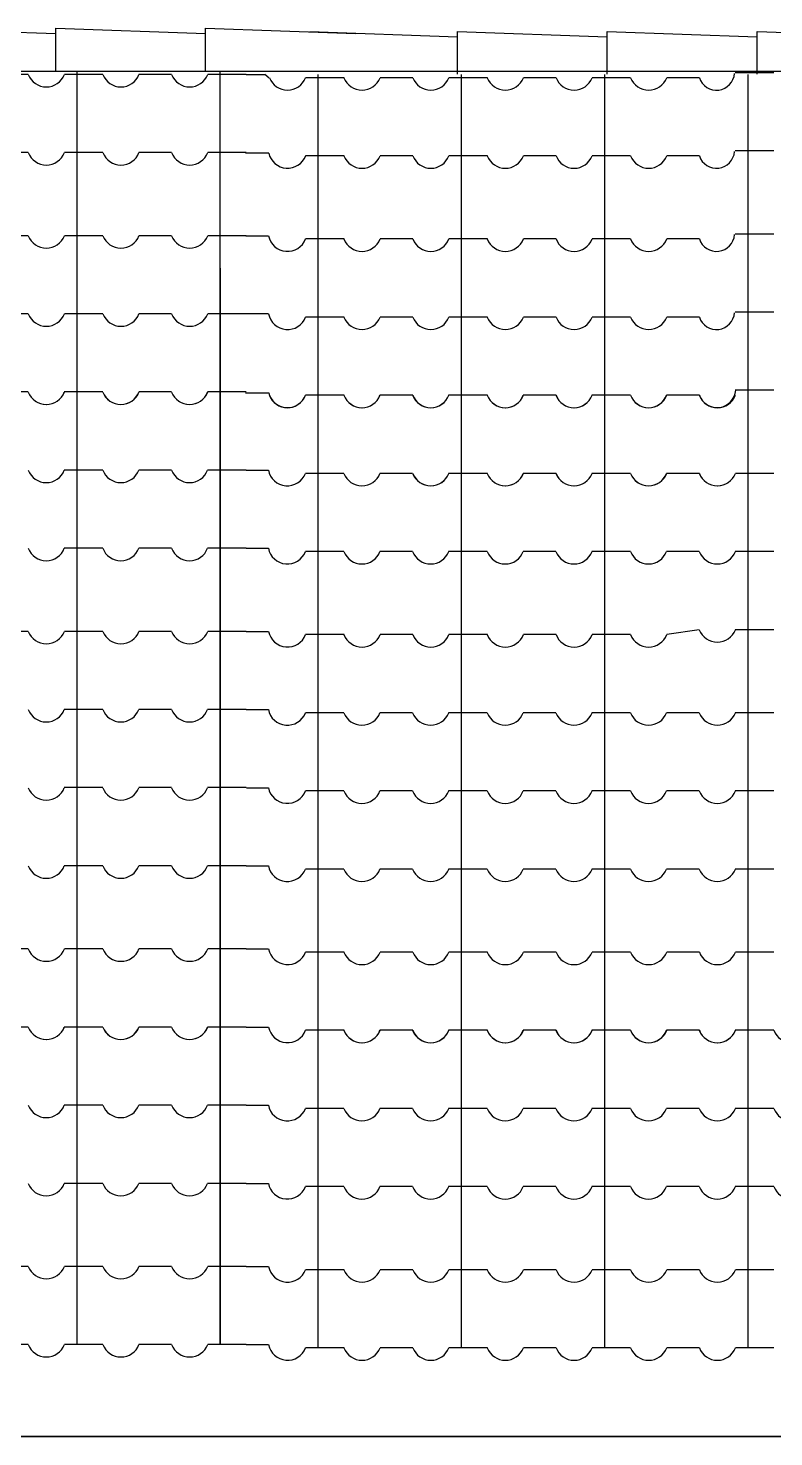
# Model space of a CAD drawing. Extents: x -36 to 60, y 199 to 483.
# Drawn here: x 0.156 to 1.301, y 213.041 to 215.205 of the extents above; entities that cross this region are included whole.
import ezdxf

# ---------------------------------------------------------------- set-up
doc = ezdxf.new("R2010")
doc.units = 0
doc.header["$LTSCALE"] = 20
for name, color, linetype in [('CORTE', 244, 'CONTINUOUS'), ('JANELA', 5, 'CONTINUOUS'), ('TELHADO', 20, 'CONTINUOUS'), ('VISTAL', 30, 'CONTINUOUS'), ('VISTAP', 244, 'CONTINUOUS')]:
    doc.layers.add(name, color=color, linetype=linetype)

msp = doc.modelspace()

# ---------------------------------------------------------------- linework, layer by layer
at = {"layer": 'CORTE', "color": 1, "linetype": 'CONTINUOUS'}
for p, q in [((0.1561, 215.1336), (0.106, 215.1336)), ((0.2308, 215.1336), (0.2115, 215.1336)), ((0.2306, 215.1387), (0.2306, 214.646)), ((0.2706, 215.1336), (0.2308, 215.1336)), ((0.3761, 215.1336), (0.326, 215.1336)), ((0.4508, 215.1336), (0.4315, 215.1336)), ((0.4906, 215.1336), (0.4508, 215.1336)), ((0.4906, 215.1336), (0.4508, 215.1336)), ((0.4906, 215.1336), (0.4508, 215.1336)), ((0.6009, 215.1286), (0.5816, 215.1286)), ((0.6008, 215.1337), (0.6008, 214.641)), ((0.6408, 215.1286), (0.6009, 215.1286)), ((0.7463, 215.1286), (0.6961, 215.1286)), ((0.8209, 215.1286), (0.8016, 215.1286)), ((0.8208, 215.1337), (0.8208, 214.401)), ((0.8608, 215.1286), (0.8209, 215.1286)), ((0.9663, 215.1286), (0.9161, 215.1286)), ((1.0409, 215.1286), (1.0216, 215.1286)), ((1.0408, 215.1337), (1.0408, 214.401)), ((1.0808, 215.1286), (1.0409, 215.1286)), ((1.1863, 215.1286), (1.1361, 215.1286)), ((1.2608, 215.1362), (1.2414, 215.1362)), ((1.3006, 215.1362), (1.2608, 215.1362)), ((1.2608, 215.1337), (1.2608, 214.401)), ((0.1561, 215.0136), (0.106, 215.0136)), ((0.2308, 215.0136), (0.2115, 215.0136)), ((0.2706, 215.0136), (0.2308, 215.0136)), ((0.3761, 215.0136), (0.326, 215.0136)), ((0.4508, 215.0136), (0.4315, 215.0136)), ((0.4906, 215.0136), (0.4508, 215.0136)), ((0.4906, 215.0136), (0.4508, 215.0136)), ((0.4906, 215.0136), (0.4508, 215.0136)), ((0.6009, 215.0086), (0.5816, 215.0086)), ((0.6408, 215.0086), (0.6009, 215.0086)), ((0.7463, 215.0086), (0.6961, 215.0086)), ((0.8209, 215.0086), (0.8016, 215.0086)), ((0.8608, 215.0086), (0.8209, 215.0086)), ((0.9663, 215.0086), (0.9161, 215.0086)), ((1.0409, 215.0086), (1.0216, 215.0086)), ((1.0808, 215.0086), (1.0409, 215.0086)), ((1.1863, 215.0086), (1.1361, 215.0086)), ((1.2608, 215.0162), (1.2414, 215.0162)), ((1.3006, 215.0162), (1.2608, 215.0162)), ((0.1561, 214.886), (0.106, 214.886)), ((0.2308, 214.886), (0.2115, 214.886)), ((0.2706, 214.886), (0.2308, 214.886)), ((0.3761, 214.886), (0.326, 214.886)), ((0.4508, 214.886), (0.4315, 214.886)), ((0.4906, 214.886), (0.4508, 214.886)), ((0.4906, 214.886), (0.4508, 214.886)), ((0.4906, 214.886), (0.4508, 214.886)), ((0.6009, 214.881), (0.5816, 214.881)), ((0.6408, 214.881), (0.6009, 214.881)), ((0.7463, 214.881), (0.6961, 214.881)), ((0.8209, 214.881), (0.8016, 214.881)), ((0.8608, 214.881), (0.8209, 214.881)), ((0.9663, 214.881), (0.9161, 214.881)), ((1.0409, 214.881), (1.0216, 214.881)), ((1.0808, 214.881), (1.0409, 214.881)), ((1.1863, 214.881), (1.1361, 214.881)), ((1.2608, 214.8886), (1.2414, 214.8886)), ((1.3006, 214.8886), (1.2608, 214.8886)), ((0.4506, 214.8359), (0.4506, 214.646)), ((1.0408, 214.8309), (1.0408, 214.401)), ((0.1561, 214.766), (0.106, 214.766)), ((0.2308, 214.766), (0.2115, 214.766)), ((0.2706, 214.766), (0.2308, 214.766)), ((0.3761, 214.766), (0.326, 214.766)), ((0.4508, 214.766), (0.4315, 214.766)), ((0.4906, 214.766), (0.4508, 214.766)), ((0.4906, 214.766), (0.4508, 214.766)), ((0.5248, 214.766), (0.4508, 214.766)), ((0.6009, 214.761), (0.5816, 214.761)), ((0.6408, 214.761), (0.6009, 214.761)), ((0.7463, 214.761), (0.6961, 214.761)), ((0.8209, 214.761), (0.8016, 214.761)), ((0.8608, 214.761), (0.8209, 214.761)), ((0.9663, 214.761), (0.9161, 214.761)), ((1.0409, 214.761), (1.0216, 214.761)), ((1.0808, 214.761), (1.0409, 214.761)), ((1.1863, 214.761), (1.1361, 214.761)), ((1.2608, 214.7686), (1.2414, 214.7686)), ((1.3006, 214.7686), (1.2608, 214.7686)), ((0.1561, 214.646), (0.106, 214.646)), ((0.2306, 214.646), (0.2113, 214.646)), ((0.2308, 214.646), (0.2115, 214.646)), ((0.2704, 214.646), (0.2306, 214.646)), ((0.2306, 214.646), (0.2306, 214.1584)), ((0.2706, 214.646), (0.2308, 214.646)), ((0.3759, 214.646), (0.3258, 214.646)), ((0.3761, 214.646), (0.326, 214.646)), ((0.4506, 214.646), (0.4313, 214.646)), ((0.4508, 214.646), (0.4315, 214.646)), ((0.4904, 214.646), (0.4506, 214.646)), ((0.4906, 214.646), (0.4506, 214.646)), ((0.4904, 214.646), (0.4506, 214.646)), ((0.4904, 214.646), (0.4506, 214.646)), ((0.4506, 214.646), (0.4506, 214.286)), ((0.4506, 214.646), (0.4506, 214.1584)), ((0.4506, 214.646), (0.4506, 214.1584)), ((0.4506, 214.646), (0.4506, 214.1584)), ((0.4906, 214.646), (0.4508, 214.646)), ((0.4906, 214.646), (0.4508, 214.646)), ((0.6008, 214.641), (0.5814, 214.641)), ((0.6009, 214.641), (0.5816, 214.641)), ((0.6406, 214.641), (0.6008, 214.641)), ((0.6008, 214.641), (0.6008, 214.1534)), ((0.6408, 214.641), (0.6009, 214.641)), ((0.7461, 214.641), (0.6959, 214.641)), ((0.7463, 214.641), (0.6961, 214.641)), ((0.8208, 214.641), (0.8014, 214.641)), ((0.8209, 214.641), (0.8016, 214.641)), ((0.8606, 214.641), (0.8208, 214.641)), ((0.8208, 214.641), (0.8208, 214.1534)), ((0.8608, 214.641), (0.8209, 214.641)), ((0.9661, 214.641), (0.9159, 214.641)), ((0.9663, 214.641), (0.9161, 214.641)), ((1.0408, 214.641), (1.0214, 214.641)), ((1.0409, 214.641), (1.0216, 214.641)), ((1.0806, 214.641), (1.0408, 214.641)), ((1.0408, 214.641), (1.0408, 214.1534)), ((1.0808, 214.641), (1.0409, 214.641)), ((1.1861, 214.641), (1.1359, 214.641)), ((1.1863, 214.641), (1.1361, 214.641)), ((1.2608, 214.6486), (1.2414, 214.6486)), ((1.3006, 214.6486), (1.2608, 214.6486)), ((0.2306, 214.526), (0.2113, 214.526)), ((0.2704, 214.526), (0.2306, 214.526)), ((0.3759, 214.526), (0.3258, 214.526)), ((0.4506, 214.526), (0.4313, 214.526)), ((0.4904, 214.526), (0.4506, 214.526)), ((0.4904, 214.526), (0.4506, 214.526)), ((0.6008, 214.521), (0.5814, 214.521)), ((0.6406, 214.521), (0.6008, 214.521)), ((0.7461, 214.521), (0.6959, 214.521)), ((0.8208, 214.521), (0.8014, 214.521)), ((0.8209, 214.521), (0.8016, 214.521)), ((0.8606, 214.521), (0.8208, 214.521)), ((0.8608, 214.521), (0.8209, 214.521)), ((0.9661, 214.521), (0.9159, 214.521)), ((0.9663, 214.521), (0.9161, 214.521)), ((1.0408, 214.521), (1.0214, 214.521)), ((1.0409, 214.521), (1.0216, 214.521)), ((1.0409, 214.521), (1.0216, 214.521)), ((1.0806, 214.521), (1.0408, 214.521)), ((1.0808, 214.521), (1.0409, 214.521)), ((1.0808, 214.521), (1.0409, 214.521)), ((1.1861, 214.521), (1.1359, 214.521)), ((1.1863, 214.521), (1.1361, 214.521)), ((1.2609, 214.521), (1.2416, 214.521)), ((1.3008, 214.521), (1.2609, 214.521)), ((0.2306, 214.406), (0.2113, 214.406)), ((0.2704, 214.406), (0.2306, 214.406)), ((0.3759, 214.406), (0.3258, 214.406)), ((0.4506, 214.406), (0.4313, 214.406)), ((0.4904, 214.406), (0.4506, 214.406)), ((0.4904, 214.406), (0.4506, 214.406)), ((0.6008, 214.401), (0.5814, 214.401)), ((0.6406, 214.401), (0.6008, 214.401)), ((0.7461, 214.401), (0.6959, 214.401)), ((0.8208, 214.401), (0.8014, 214.401)), ((0.8208, 214.401), (0.8014, 214.401)), ((0.8208, 214.401), (0.8014, 214.401)), ((0.8606, 214.401), (0.8208, 214.401)), ((0.8606, 214.401), (0.8208, 214.401)), ((0.8606, 214.401), (0.8208, 214.401)), ((0.9661, 214.401), (0.9159, 214.401)), ((0.9661, 214.401), (0.9159, 214.401)), ((0.9661, 214.401), (0.9159, 214.401)), ((1.0408, 214.401), (1.0214, 214.401)), ((1.0408, 214.401), (1.0214, 214.401)), ((1.0408, 214.401), (1.0214, 214.401)), ((1.0408, 214.401), (1.0214, 214.401)), ((1.0408, 214.401), (1.0214, 214.401)), ((1.0806, 214.401), (1.0408, 214.401)), ((1.0806, 214.401), (1.0408, 214.401)), ((1.0806, 214.401), (1.0408, 214.401)), ((1.0806, 214.401), (1.0408, 214.401)), ((1.0806, 214.401), (1.0408, 214.401)), ((1.1861, 214.401), (1.1359, 214.401)), ((1.1861, 214.401), (1.1359, 214.401)), ((1.1861, 214.401), (1.1359, 214.401)), ((1.2608, 214.401), (1.2414, 214.401)), ((1.2608, 214.401), (1.2414, 214.401)), ((1.3006, 214.401), (1.2608, 214.401)), ((1.3006, 214.401), (1.2608, 214.401)), ((1.2608, 214.401), (1.2608, 213.6658)), ((0.8208, 214.3852), (0.8208, 213.6658)), ((1.0408, 214.3869), (1.0408, 213.6658)), ((0.1561, 214.2784), (0.106, 214.2784)), ((0.2308, 214.2784), (0.2115, 214.2784)), ((0.2306, 214.2838), (0.2306, 213.6707)), ((0.2706, 214.2784), (0.2308, 214.2784)), ((0.3761, 214.2784), (0.326, 214.2784)), ((0.4508, 214.2784), (0.4315, 214.2784)), ((0.4906, 214.2784), (0.4508, 214.2784)), ((0.4906, 214.2784), (0.4508, 214.2784)), ((0.6009, 214.2734), (0.5816, 214.2734)), ((0.6008, 214.2752), (0.6008, 213.6658)), ((0.6408, 214.2734), (0.6009, 214.2734)), ((0.7463, 214.2734), (0.6961, 214.2734)), ((0.8209, 214.2734), (0.8016, 214.2734)), ((0.8608, 214.2734), (0.8209, 214.2734)), ((0.9663, 214.2734), (0.9161, 214.2734)), ((1.0409, 214.2734), (1.0216, 214.2734)), ((1.0808, 214.2734), (1.0409, 214.2734)), ((1.2608, 214.281), (1.2414, 214.281)), ((1.3006, 214.281), (1.2608, 214.281)), ((0.2306, 214.1584), (0.2113, 214.1584)), ((0.2306, 214.1584), (0.2113, 214.1584)), ((0.2704, 214.1584), (0.2306, 214.1584)), ((0.2704, 214.1584), (0.2306, 214.1584)), ((0.3759, 214.1584), (0.3258, 214.1584)), ((0.3759, 214.1584), (0.3258, 214.1584)), ((0.4506, 214.1584), (0.4313, 214.1584)), ((0.4506, 214.1584), (0.4313, 214.1584)), ((0.4506, 214.1756), (0.4506, 213.6707)), ((0.4506, 214.1704), (0.4506, 213.7984)), ((0.4904, 214.1584), (0.4506, 214.1584)), ((0.4904, 214.1584), (0.4506, 214.1584)), ((0.4904, 214.1584), (0.4506, 214.1584)), ((0.4904, 214.1584), (0.4506, 214.1584)), ((0.4904, 214.1584), (0.4506, 214.1584)), ((0.4904, 214.1584), (0.4506, 214.1584)), ((0.4506, 214.1584), (0.4506, 213.6707)), ((0.6008, 214.1534), (0.5814, 214.1534)), ((0.6008, 214.1534), (0.5814, 214.1534)), ((0.6406, 214.1534), (0.6008, 214.1534)), ((0.6406, 214.1534), (0.6008, 214.1534)), ((0.7461, 214.1534), (0.6959, 214.1534)), ((0.7461, 214.1534), (0.6959, 214.1534)), ((0.8208, 214.1534), (0.8014, 214.1534)), ((0.8208, 214.1534), (0.8014, 214.1534)), ((0.8606, 214.1534), (0.8208, 214.1534)), ((0.8606, 214.1534), (0.8208, 214.1534)), ((0.9661, 214.1534), (0.9159, 214.1534)), ((0.9661, 214.1534), (0.9159, 214.1534)), ((1.0408, 214.1534), (1.0214, 214.1534)), ((1.0408, 214.1534), (1.0214, 214.1534)), ((1.0806, 214.1534), (1.0408, 214.1534)), ((1.0806, 214.1534), (1.0408, 214.1534)), ((1.1861, 214.1534), (1.1359, 214.1534)), ((1.1861, 214.1534), (1.1359, 214.1534)), ((1.2608, 214.1534), (1.2414, 214.1534)), ((1.2608, 214.1534), (1.2414, 214.1534)), ((1.3006, 214.1534), (1.2608, 214.1534)), ((1.3006, 214.1534), (1.2608, 214.1534)), ((0.2306, 214.0384), (0.2113, 214.0384)), ((0.2704, 214.0384), (0.2306, 214.0384)), ((0.3759, 214.0384), (0.3258, 214.0384)), ((0.4506, 214.0384), (0.4313, 214.0384)), ((0.4904, 214.0384), (0.4506, 214.0384)), ((0.4904, 214.0384), (0.4506, 214.0384)), ((0.4904, 214.0384), (0.4506, 214.0384)), ((0.6008, 214.0334), (0.5814, 214.0334)), ((0.6406, 214.0334), (0.6008, 214.0334)), ((0.7461, 214.0334), (0.6959, 214.0334)), ((0.8208, 214.0334), (0.8014, 214.0334)), ((0.8606, 214.0334), (0.8208, 214.0334)), ((0.9661, 214.0334), (0.9159, 214.0334)), ((1.0408, 214.0334), (1.0214, 214.0334)), ((1.0806, 214.0334), (1.0408, 214.0334)), ((1.1861, 214.0334), (1.1359, 214.0334)), ((1.2608, 214.0334), (1.2414, 214.0334)), ((1.3006, 214.0334), (1.2608, 214.0334)), ((0.2306, 213.9184), (0.2113, 213.9184)), ((0.2704, 213.9184), (0.2306, 213.9184)), ((0.3759, 213.9184), (0.3258, 213.9184)), ((0.4506, 213.9184), (0.4313, 213.9184)), ((0.4904, 213.9184), (0.4506, 213.9184)), ((0.4904, 213.9184), (0.4506, 213.9184)), ((0.4904, 213.9184), (0.4506, 213.9184)), ((0.6008, 213.9134), (0.5814, 213.9134)), ((0.6406, 213.9134), (0.6008, 213.9134)), ((0.7461, 213.9134), (0.6959, 213.9134)), ((0.8208, 213.9134), (0.8014, 213.9134)), ((0.8606, 213.9134), (0.8208, 213.9134)), ((0.9661, 213.9134), (0.9159, 213.9134)), ((1.0408, 213.9134), (1.0214, 213.9134)), ((1.0806, 213.9134), (1.0408, 213.9134)), ((1.1861, 213.9134), (1.1359, 213.9134)), ((1.2608, 213.9134), (1.2414, 213.9134)), ((1.3006, 213.9134), (1.2608, 213.9134)), ((0.1561, 213.7907), (0.106, 213.7907)), ((0.2308, 213.7907), (0.2115, 213.7907)), ((0.2706, 213.7907), (0.2308, 213.7907)), ((0.3761, 213.7907), (0.326, 213.7907)), ((0.4508, 213.7907), (0.4315, 213.7907)), ((0.4906, 213.7907), (0.4508, 213.7907)), ((0.4906, 213.7907), (0.4508, 213.7907)), ((0.4906, 213.7907), (0.4508, 213.7907)), ((0.6009, 213.7858), (0.5816, 213.7858)), ((0.6408, 213.7858), (0.6009, 213.7858)), ((0.7463, 213.7858), (0.6961, 213.7858)), ((0.8209, 213.7858), (0.8016, 213.7858)), ((0.8608, 213.7858), (0.8209, 213.7858)), ((0.9663, 213.7858), (0.9161, 213.7858)), ((1.0409, 213.7858), (1.0216, 213.7858)), ((1.0808, 213.7858), (1.0409, 213.7858)), ((1.1863, 213.7858), (1.1361, 213.7858)), ((1.2609, 213.7858), (1.2416, 213.7858)), ((1.3008, 213.7858), (1.2609, 213.7858)), ((0.1561, 213.6707), (0.106, 213.6707)), ((0.2306, 213.6707), (0.2113, 213.6707)), ((0.2308, 213.6707), (0.2115, 213.6707)), ((0.2704, 213.6707), (0.2306, 213.6707)), ((0.2306, 213.6707), (0.2306, 213.1831)), ((0.2706, 213.6707), (0.2308, 213.6707)), ((0.3759, 213.6707), (0.3258, 213.6707)), ((0.3761, 213.6707), (0.326, 213.6707)), ((0.4506, 213.6707), (0.4313, 213.6707)), ((0.4508, 213.6707), (0.4315, 213.6707)), ((0.4904, 213.6707), (0.4506, 213.6707)), ((0.4904, 213.6707), (0.4506, 213.6707)), ((0.4906, 213.6707), (0.4506, 213.6707)), ((0.4904, 213.6707), (0.4506, 213.6707)), ((0.4506, 213.6707), (0.4506, 213.3107)), ((0.4506, 213.6707), (0.4506, 213.1831)), ((0.4506, 213.6707), (0.4506, 213.1831)), ((0.4506, 213.6707), (0.4506, 213.1831)), ((0.4906, 213.6707), (0.4508, 213.6707)), ((0.4906, 213.6707), (0.4508, 213.6707)), ((0.6008, 213.6658), (0.5814, 213.6658)), ((0.6009, 213.6658), (0.5816, 213.6658)), ((0.6406, 213.6658), (0.6008, 213.6658)), ((0.6008, 213.6658), (0.6008, 213.1781)), ((0.6408, 213.6658), (0.6009, 213.6658)), ((0.7461, 213.6658), (0.6959, 213.6658)), ((0.7463, 213.6658), (0.6961, 213.6658)), ((0.8208, 213.6658), (0.8014, 213.6658)), ((0.8209, 213.6658), (0.8016, 213.6658)), ((0.8606, 213.6658), (0.8208, 213.6658)), ((0.8208, 213.6658), (0.8208, 213.1781)), ((0.8608, 213.6658), (0.8209, 213.6658)), ((0.9661, 213.6658), (0.9159, 213.6658)), ((0.9663, 213.6658), (0.9161, 213.6658)), ((1.0408, 213.6658), (1.0214, 213.6658)), ((1.0409, 213.6658), (1.0216, 213.6658)), ((1.0806, 213.6658), (1.0408, 213.6658)), ((1.0408, 213.6658), (1.0408, 213.1781)), ((1.0808, 213.6658), (1.0409, 213.6658)), ((1.1861, 213.6658), (1.1359, 213.6658)), ((1.1863, 213.6658), (1.1361, 213.6658)), ((1.2608, 213.6658), (1.2414, 213.6658)), ((1.2609, 213.6658), (1.2416, 213.6658)), ((1.3006, 213.6658), (1.2608, 213.6658)), ((1.2608, 213.6658), (1.2608, 213.1781)), ((1.3008, 213.6658), (1.2609, 213.6658)), ((0.2306, 213.5507), (0.2113, 213.5507)), ((0.2704, 213.5507), (0.2306, 213.5507)), ((0.3759, 213.5507), (0.3258, 213.5507)), ((0.4506, 213.5507), (0.4313, 213.5507)), ((0.4904, 213.5507), (0.4506, 213.5507)), ((0.4904, 213.5507), (0.4506, 213.5507)), ((0.6008, 213.5458), (0.5814, 213.5458)), ((0.6406, 213.5458), (0.6008, 213.5458)), ((0.7461, 213.5458), (0.6959, 213.5458)), ((0.8208, 213.5458), (0.8014, 213.5458)), ((0.8606, 213.5458), (0.8208, 213.5458)), ((0.9661, 213.5458), (0.9159, 213.5458)), ((1.0408, 213.5458), (1.0214, 213.5458)), ((1.0806, 213.5458), (1.0408, 213.5458)), ((1.1861, 213.5458), (1.1359, 213.5458)), ((1.2608, 213.5458), (1.2414, 213.5458)), ((1.3006, 213.5458), (1.2608, 213.5458)), ((0.2306, 213.4307), (0.2113, 213.4307)), ((0.2704, 213.4307), (0.2306, 213.4307)), ((0.3759, 213.4307), (0.3258, 213.4307)), ((0.4506, 213.4307), (0.4313, 213.4307)), ((0.4904, 213.4307), (0.4506, 213.4307)), ((0.4904, 213.4307), (0.4506, 213.4307)), ((0.6008, 213.4258), (0.5814, 213.4258)), ((0.6406, 213.4258), (0.6008, 213.4258)), ((0.7461, 213.4258), (0.6959, 213.4258)), ((0.8208, 213.4258), (0.8014, 213.4258)), ((0.8606, 213.4258), (0.8208, 213.4258)), ((0.9661, 213.4258), (0.9159, 213.4258)), ((1.0408, 213.4258), (1.0214, 213.4258)), ((1.0806, 213.4258), (1.0408, 213.4258)), ((1.1861, 213.4258), (1.1359, 213.4258)), ((1.2608, 213.4258), (1.2414, 213.4258)), ((1.3006, 213.4258), (1.2608, 213.4258)), ((0.1561, 213.3031), (0.106, 213.3031)), ((0.2308, 213.3031), (0.2115, 213.3031)), ((0.2706, 213.3031), (0.2308, 213.3031)), ((0.3761, 213.3031), (0.326, 213.3031)), ((0.4508, 213.3031), (0.4315, 213.3031)), ((0.4906, 213.3031), (0.4508, 213.3031)), ((0.4906, 213.3031), (0.4508, 213.3031)), ((0.6009, 213.2981), (0.5816, 213.2981)), ((0.6408, 213.2981), (0.6009, 213.2981)), ((0.7463, 213.2981), (0.6961, 213.2981)), ((0.8209, 213.2981), (0.8016, 213.2981)), ((0.8608, 213.2981), (0.8209, 213.2981)), ((0.9663, 213.2981), (0.9161, 213.2981)), ((1.0409, 213.2981), (1.0216, 213.2981)), ((1.0808, 213.2981), (1.0409, 213.2981)), ((1.1863, 213.2981), (1.1361, 213.2981)), ((1.2609, 213.2981), (1.2416, 213.2981)), ((1.3008, 213.2981), (1.2609, 213.2981)), ((0.1561, 213.1831), (0.106, 213.1831)), ((0.2308, 213.1831), (0.2115, 213.1831)), ((0.2706, 213.1831), (0.2308, 213.1831)), ((0.3761, 213.1831), (0.326, 213.1831)), ((0.4508, 213.1831), (0.4315, 213.1831)), ((0.4906, 213.1831), (0.4506, 213.1831)), ((0.4906, 213.1831), (0.4508, 213.1831)), ((0.6009, 213.1781), (0.5816, 213.1781)), ((0.6408, 213.1781), (0.6009, 213.1781)), ((0.7463, 213.1781), (0.6961, 213.1781)), ((0.8209, 213.1781), (0.8016, 213.1781)), ((0.8608, 213.1781), (0.8209, 213.1781)), ((0.9663, 213.1781), (0.9161, 213.1781)), ((1.0409, 213.1781), (1.0216, 213.1781)), ((1.0808, 213.1781), (1.0409, 213.1781)), ((1.1863, 213.1781), (1.1361, 213.1781)), ((1.2611, 213.1781), (1.2418, 213.1781)), ((1.3008, 213.1781), (1.2609, 213.1781))]:
    msp.add_line(p, q, dxfattribs=at)
for centre, radius, start, end in [((0.1838, 215.1442), 0.0297, 201.0517, 338.9483), ((0.2983, 215.1442), 0.0297, 201.0517, 338.9483), ((0.4038, 215.1442), 0.0297, 201.0517, 338.9483), ((0.554, 215.1393), 0.0297, 201.0517, 338.9483), ((0.6684, 215.1393), 0.0297, 201.0517, 338.9483), ((0.774, 215.1393), 0.0297, 201.0517, 338.9483), ((0.8884, 215.1393), 0.0297, 201.0517, 338.9483), ((0.994, 215.1393), 0.0297, 201.0517, 338.9483), ((1.1084, 215.1393), 0.0297, 201.0517, 338.9483), ((1.2126, 215.1372), 0.0277, 198.1442, 355.9472), ((0.1838, 215.0242), 0.0297, 201.0517, 338.9483), ((0.2983, 215.0242), 0.0297, 201.0517, 338.9483), ((0.4038, 215.0242), 0.0297, 201.0517, 338.9483), ((0.5542, 215.0193), 0.0297, 192.3905, 338.9483), ((0.6684, 215.0193), 0.0297, 201.0517, 338.9483), ((0.774, 215.0193), 0.0297, 201.0517, 338.9483), ((0.8884, 215.0193), 0.0297, 201.0517, 338.9483), ((0.994, 215.0193), 0.0297, 201.0517, 338.9483), ((1.1084, 215.0193), 0.0297, 201.0517, 338.9483), ((1.2126, 215.0172), 0.0277, 198.1442, 355.9472), ((0.1838, 214.8966), 0.0297, 201.0517, 338.9483), ((0.2983, 214.8966), 0.0297, 201.0517, 338.9483), ((0.4038, 214.8966), 0.0297, 201.0517, 338.9483), ((0.554, 214.8916), 0.0297, 191.3918, 338.9483), ((0.6684, 214.8916), 0.0297, 201.0517, 338.9483), ((0.774, 214.8916), 0.0297, 201.0517, 338.9483), ((0.8884, 214.8916), 0.0297, 201.0517, 338.9483), ((0.994, 214.8916), 0.0297, 201.0517, 338.9483), ((1.1084, 214.8916), 0.0297, 201.0517, 338.9483), ((1.2126, 214.8896), 0.0277, 198.1442, 355.9472), ((0.1838, 214.7766), 0.0297, 201.0517, 338.9483), ((0.2983, 214.7766), 0.0297, 201.0517, 338.9483), ((0.4038, 214.7766), 0.0297, 201.0517, 338.9483), ((0.554, 214.7716), 0.0297, 191.0299, 338.9483), ((0.6684, 214.7716), 0.0297, 201.0517, 338.9483), ((0.774, 214.7716), 0.0297, 201.0517, 338.9483), ((0.8884, 214.7716), 0.0297, 201.0517, 338.9483), ((0.994, 214.7716), 0.0297, 201.0517, 338.9483), ((1.1084, 214.7716), 0.0297, 201.0517, 338.9483), ((1.2126, 214.7696), 0.0277, 198.1442, 355.9472), ((0.1836, 214.6566), 0.0297, 201.0517, 338.9483), ((0.1838, 214.6566), 0.0297, 201.0517, 338.9483), ((0.2981, 214.6566), 0.0297, 201.0517, 338.9483), ((0.2983, 214.6566), 0.0297, 201.0517, 338.9483), ((0.4036, 214.6566), 0.0297, 201.0517, 338.9483), ((0.4038, 214.6566), 0.0297, 201.0517, 338.9483), ((0.554, 214.6516), 0.0297, 193.4006, 338.9483), ((0.5538, 214.6516), 0.0297, 201.0517, 338.9483), ((0.6682, 214.6516), 0.0297, 201.0517, 338.9483), ((0.6684, 214.6516), 0.0297, 201.0517, 338.9483), ((0.7738, 214.6516), 0.0297, 201.0517, 338.9483), ((0.774, 214.6516), 0.0297, 201.0517, 338.9483), ((0.8882, 214.6516), 0.0297, 201.0517, 338.9483), ((0.8884, 214.6516), 0.0297, 201.0517, 338.9483), ((0.9938, 214.6516), 0.0297, 201.0517, 338.9483), ((0.994, 214.6516), 0.0297, 201.0517, 338.9483), ((1.1082, 214.6516), 0.0297, 201.0517, 338.9483), ((1.1084, 214.6516), 0.0297, 201.0517, 338.9483), ((1.2133, 214.6509), 0.0289, 200.0673, 355.3256), ((1.214, 214.6516), 0.0297, 201.0517, 338.9483), ((0.1836, 214.5366), 0.0297, 201.0517, 338.9483), ((0.2981, 214.5366), 0.0297, 201.0517, 338.9483), ((0.4036, 214.5366), 0.0297, 201.0517, 338.9483), ((0.5538, 214.5316), 0.0297, 191.0299, 338.9483), ((0.6682, 214.5316), 0.0297, 201.0517, 338.9483), ((0.7738, 214.5316), 0.0297, 201.0517, 338.9483), ((0.774, 214.5316), 0.0297, 201.0517, 338.9483), ((0.8882, 214.5316), 0.0297, 201.0517, 338.9483), ((0.8884, 214.5316), 0.0297, 201.0517, 338.9483), ((0.9938, 214.5316), 0.0297, 201.0517, 338.9483), ((0.994, 214.5316), 0.0297, 201.0517, 338.9483), ((0.994, 214.5316), 0.0297, 201.0517, 338.9483), ((1.1082, 214.5316), 0.0297, 201.0517, 338.9483), ((1.1084, 214.5316), 0.0297, 201.0517, 338.9483), ((1.2138, 214.5316), 0.0297, 201.0517, 338.9483), ((1.214, 214.5316), 0.0297, 201.0517, 338.9483), ((0.1836, 214.4166), 0.0297, 201.0517, 338.9483), ((0.2981, 214.4166), 0.0297, 201.0517, 338.9483), ((0.4036, 214.4166), 0.0297, 201.0517, 338.9483), ((0.5538, 214.4116), 0.0297, 191.0299, 338.9483), ((0.6682, 214.4116), 0.0297, 201.0517, 338.9483), ((0.7738, 214.4116), 0.0297, 201.0517, 338.9483), ((0.7738, 214.4116), 0.0297, 201.0517, 338.9483), ((0.7738, 214.4116), 0.0297, 201.0517, 338.9483), ((0.8882, 214.4116), 0.0297, 201.0517, 338.9483), ((0.8882, 214.4116), 0.0297, 201.0517, 338.9483), ((0.8882, 214.4116), 0.0297, 201.0517, 338.9483), ((0.9938, 214.4116), 0.0297, 201.0517, 338.9483), ((0.9938, 214.4116), 0.0297, 201.0517, 338.9483), ((0.9938, 214.4116), 0.0297, 201.0517, 338.9483), ((0.9938, 214.4116), 0.0297, 201.0517, 338.9483), ((0.9938, 214.4116), 0.0297, 201.0517, 338.9483), ((1.1082, 214.4116), 0.0297, 201.0517, 338.9483), ((1.1082, 214.4116), 0.0297, 201.0517, 338.9483), ((1.1082, 214.4116), 0.0297, 201.0517, 338.9483), ((1.2138, 214.4116), 0.0297, 201.0517, 338.9483), ((1.2138, 214.4116), 0.0297, 201.0517, 338.9483), ((1.2138, 214.4116), 0.0297, 201.0517, 338.9483), ((0.1838, 214.289), 0.0297, 201.0517, 338.9483), ((0.2983, 214.289), 0.0297, 201.0517, 338.9483), ((0.4038, 214.289), 0.0297, 201.0517, 338.9483), ((0.554, 214.284), 0.0297, 191.0299, 338.9483), ((0.6684, 214.284), 0.0297, 201.0517, 338.9483), ((0.774, 214.284), 0.0297, 201.0517, 338.9483), ((0.8884, 214.284), 0.0297, 201.0517, 338.9483), ((0.994, 214.284), 0.0297, 201.0517, 338.9483), ((1.1084, 214.284), 0.0297, 201.0517, 338.9483), ((1.2138, 214.2916), 0.0297, 201.0517, 338.9483), ((0.1836, 214.169), 0.0297, 201.0517, 338.9483), ((0.1836, 214.169), 0.0297, 201.0517, 338.9483), ((0.2981, 214.169), 0.0297, 201.0517, 338.9483), ((0.2981, 214.169), 0.0297, 201.0517, 338.9483), ((0.4036, 214.169), 0.0297, 201.0517, 338.9483), ((0.4036, 214.169), 0.0297, 201.0517, 338.9483), ((0.5538, 214.164), 0.0297, 191.0299, 338.9483), ((0.6682, 214.164), 0.0297, 201.0517, 338.9483), ((0.6682, 214.164), 0.0297, 201.0517, 338.9483), ((0.7738, 214.164), 0.0297, 201.0517, 338.9483), ((0.7738, 214.164), 0.0297, 201.0517, 338.9483), ((0.8882, 214.164), 0.0297, 201.0517, 338.9483), ((0.8882, 214.164), 0.0297, 201.0517, 338.9483), ((0.9938, 214.164), 0.0297, 201.0517, 338.9483), ((0.9938, 214.164), 0.0297, 201.0517, 338.9483), ((1.1082, 214.164), 0.0297, 201.0517, 338.9483), ((1.1082, 214.164), 0.0297, 201.0517, 338.9483), ((1.2138, 214.164), 0.0297, 201.0517, 338.9483), ((1.2138, 214.164), 0.0297, 201.0517, 338.9483), ((0.1836, 214.049), 0.0297, 201.0517, 338.9483), ((0.2981, 214.049), 0.0297, 201.0517, 338.9483), ((0.4036, 214.049), 0.0297, 201.0517, 338.9483), ((0.5538, 214.044), 0.0297, 191.6317, 338.9483), ((0.6682, 214.044), 0.0297, 201.0517, 338.9483), ((0.7738, 214.044), 0.0297, 201.0517, 338.9483), ((0.8882, 214.044), 0.0297, 201.0517, 338.9483), ((0.9938, 214.044), 0.0297, 201.0517, 338.9483), ((1.1082, 214.044), 0.0297, 201.0517, 338.9483), ((1.2138, 214.044), 0.0297, 201.0517, 338.9483), ((0.1836, 213.929), 0.0297, 201.0517, 338.9483), ((0.2981, 213.929), 0.0297, 201.0517, 338.9483), ((0.4036, 213.929), 0.0297, 201.0517, 338.9483), ((0.5538, 213.924), 0.0297, 191.0299, 338.9483), ((0.6682, 213.924), 0.0297, 201.0517, 338.9483), ((0.7738, 213.924), 0.0297, 201.0517, 338.9483), ((0.8882, 213.924), 0.0297, 201.0517, 338.9483), ((0.9938, 213.924), 0.0297, 201.0517, 338.9483), ((1.1082, 213.924), 0.0297, 201.0517, 338.9483), ((1.2138, 213.924), 0.0297, 201.0517, 338.9483), ((0.1838, 213.8014), 0.0297, 201.0517, 338.9483), ((0.2983, 213.8014), 0.0297, 201.0517, 338.9483), ((0.4038, 213.8014), 0.0297, 201.0517, 338.9483), ((0.554, 213.7964), 0.0297, 191.0299, 338.9483), ((0.6684, 213.7964), 0.0297, 201.0517, 338.9483), ((0.774, 213.7964), 0.0297, 201.0517, 338.9483), ((0.8884, 213.7964), 0.0297, 201.0517, 338.9483), ((0.994, 213.7964), 0.0297, 201.0517, 338.9483), ((1.1084, 213.7964), 0.0297, 201.0517, 338.9483), ((1.214, 213.7964), 0.0297, 201.0517, 338.9483), ((0.1836, 213.6814), 0.0297, 201.0517, 338.9483), ((0.1838, 213.6814), 0.0297, 201.0517, 338.9483), ((0.2981, 213.6814), 0.0297, 201.0517, 338.9483), ((0.2983, 213.6814), 0.0297, 201.0517, 338.9483), ((0.4036, 213.6814), 0.0297, 201.0517, 338.9483), ((0.4038, 213.6814), 0.0297, 201.0517, 338.9483), ((0.554, 213.6764), 0.0297, 191.0299, 338.9483), ((0.6682, 213.6764), 0.0297, 201.0517, 338.9483), ((0.6684, 213.6764), 0.0297, 201.0517, 338.9483), ((0.7738, 213.6764), 0.0297, 201.0517, 338.9483), ((0.774, 213.6764), 0.0297, 201.0517, 338.9483), ((0.8882, 213.6764), 0.0297, 201.0517, 338.9483), ((0.8884, 213.6764), 0.0297, 201.0517, 338.9483), ((0.9938, 213.6764), 0.0297, 201.0517, 338.9483), ((0.994, 213.6764), 0.0297, 201.0517, 338.9483), ((1.1082, 213.6764), 0.0297, 201.0517, 338.9483), ((1.1084, 213.6764), 0.0297, 201.0517, 338.9483), ((1.2138, 213.6764), 0.0297, 201.0517, 338.9483), ((1.214, 213.6764), 0.0297, 201.0517, 338.9483), ((1.3282, 213.6764), 0.0297, 201.0517, 338.9483), ((0.1836, 213.5614), 0.0297, 201.0517, 338.9483), ((0.2981, 213.5614), 0.0297, 201.0517, 338.9483), ((0.4036, 213.5614), 0.0297, 201.0517, 338.9483), ((0.5538, 213.5564), 0.0297, 191.0299, 338.9483), ((0.6682, 213.5564), 0.0297, 201.0517, 338.9483), ((0.7738, 213.5564), 0.0297, 201.0517, 338.9483), ((0.8882, 213.5564), 0.0297, 201.0517, 338.9483), ((0.9938, 213.5564), 0.0297, 201.0517, 338.9483), ((1.1082, 213.5564), 0.0297, 201.0517, 338.9483), ((1.2138, 213.5564), 0.0297, 201.0517, 338.9483), ((1.3282, 213.5564), 0.0297, 201.0517, 338.9483), ((0.1836, 213.4414), 0.0297, 201.0517, 338.9483), ((0.2981, 213.4414), 0.0297, 201.0517, 338.9483), ((0.4036, 213.4414), 0.0297, 201.0517, 338.9483), ((0.5538, 213.4364), 0.0297, 191.0299, 338.9483), ((0.6682, 213.4364), 0.0297, 201.0517, 338.9483), ((0.7738, 213.4364), 0.0297, 201.0517, 338.9483), ((0.8882, 213.4364), 0.0297, 201.0517, 338.9483), ((0.9938, 213.4364), 0.0297, 201.0517, 338.9483), ((1.1082, 213.4364), 0.0297, 201.0517, 338.9483), ((1.2138, 213.4364), 0.0297, 201.0517, 338.9483), ((1.3282, 213.4364), 0.0297, 201.0517, 338.9483), ((0.1838, 213.3138), 0.0297, 201.0517, 338.9483), ((0.2983, 213.3138), 0.0297, 201.0517, 338.9483), ((0.4038, 213.3138), 0.0297, 201.0517, 338.9483), ((0.554, 213.3088), 0.0297, 191.0299, 338.9483), ((0.6684, 213.3088), 0.0297, 201.0517, 338.9483), ((0.774, 213.3088), 0.0297, 201.0517, 338.9483), ((0.8884, 213.3088), 0.0297, 201.0517, 338.9483), ((0.994, 213.3088), 0.0297, 201.0517, 338.9483), ((1.1084, 213.3088), 0.0297, 201.0517, 338.9483), ((1.214, 213.3088), 0.0297, 201.0517, 338.9483), ((0.1838, 213.1938), 0.0297, 201.0517, 338.9483), ((0.2983, 213.1938), 0.0297, 201.0517, 338.9483), ((0.4038, 213.1938), 0.0297, 201.0517, 338.9483), ((0.554, 213.1888), 0.0297, 191.0299, 338.9483), ((0.6684, 213.1888), 0.0297, 201.0517, 338.9483), ((0.774, 213.1888), 0.0297, 201.0517, 338.9483), ((0.8884, 213.1888), 0.0297, 201.0517, 338.9483), ((0.994, 213.1888), 0.0297, 201.0517, 338.9483), ((1.1084, 213.1888), 0.0297, 201.0517, 338.9483), ((1.214, 213.1888), 0.0297, 201.0517, 338.9483)]:
    msp.add_arc(centre, radius, start, end, dxfattribs=at)
at = {"layer": 'JANELA', "color": 244}
msp.add_line((1.1861, 214.281), (1.1361, 214.2734), dxfattribs=at)
at = {"layer": 'TELHADO', "color": 1, "linetype": 'CONTINUOUS'}
for p, q in [((0.4906, 215.1336), (0.5193, 215.1336)), ((0.5261, 215.1281), (0.5193, 215.1336)), ((0.4897, 215.013), (0.5252, 215.013)), ((0.4898, 214.8858), (0.5249, 214.8858)), ((0.4895, 214.6448), (0.5251, 214.6448)), ((0.4904, 214.526), (0.5246, 214.526)), ((0.4904, 214.406), (0.5246, 214.406)), ((0.4906, 214.2784), (0.5248, 214.2784)), ((0.4904, 214.1584), (0.5246, 214.1584)), ((0.4913, 214.0381), (0.5247, 214.0381)), ((0.4904, 213.9184), (0.5246, 213.9184)), ((0.4906, 213.7907), (0.5248, 213.7907)), ((0.4904, 213.6707), (0.5248, 213.6707)), ((0.4904, 213.5507), (0.5246, 213.5507)), ((0.4904, 213.4307), (0.5246, 213.4307)), ((0.4906, 213.3031), (0.5248, 213.3031)), ((0.4906, 213.1831), (0.5248, 213.1831))]:
    msp.add_line(p, q, dxfattribs=at)
at = {"layer": 'VISTAL', "color": 1, "linetype": 'CONTINUOUS'}
msp.add_line((2.4513, 213.0415), (-4.4021, 213.0415), dxfattribs=at)
at = {"layer": 'VISTAL', "linetype": 'CONTINUOUS'}
msp.add_line((-4.3768, 213.0424), (5.1947, 213.0424), dxfattribs=at)
at = {"layer": 'VISTAP', "color": 1, "linetype": 'CONTINUOUS'}
for p, q in [((-0.0281, 215.2047), (0.1983, 215.1965)), ((0.1983, 215.2047), (0.4283, 215.1964)), ((0.1983, 215.1388), (0.1983, 215.2047)), ((0.4283, 215.2047), (0.6583, 215.1964)), ((0.4283, 215.1388), (0.4283, 215.2047)), ((0.5885, 215.1997), (0.8149, 215.1916)), ((0.8149, 215.1338), (0.8149, 215.1997)), ((0.8149, 215.1997), (1.0449, 215.1914)), ((1.0449, 215.1997), (1.2749, 215.1914)), ((1.0449, 215.1338), (1.0449, 215.1997)), ((1.2749, 215.1997), (1.5013, 215.1916)), ((1.2749, 215.1338), (1.2749, 215.1997)), ((-0.546, 215.1387), (5.1669, 215.1387)), ((0.4506, 214.646), (0.4506, 215.1387)), ((0.4506, 214.1584), (0.4506, 214.646)), ((0.4506, 213.6707), (0.4506, 214.1584)), ((0.4506, 213.1831), (0.4506, 213.6707))]:
    msp.add_line(p, q, dxfattribs=at)

doc.saveas('drawing.dxf')
